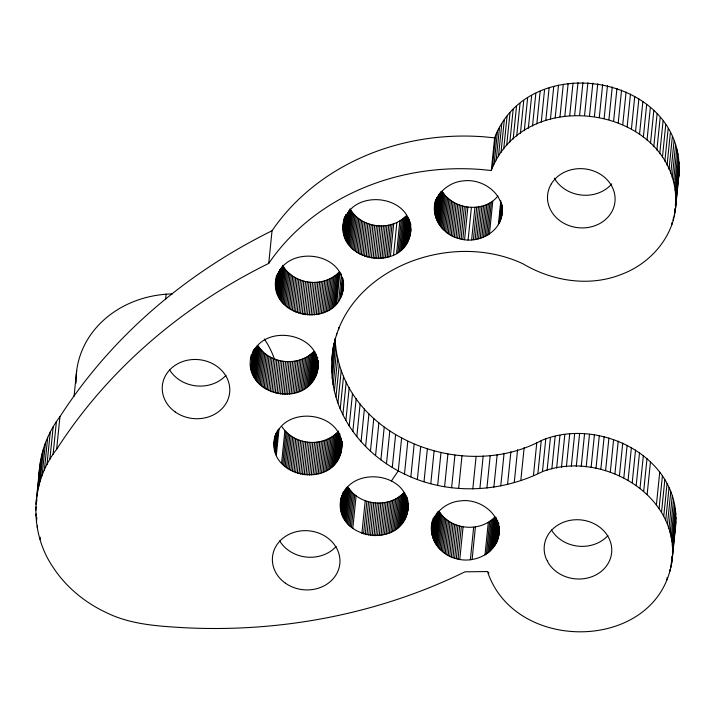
<?xml version="1.0" encoding="UTF-8"?>
<svg xmlns="http://www.w3.org/2000/svg" width="715" height="715" viewBox="0 0 715 715"><rect width="100%" height="100%" fill="white"/><g stroke="black" fill="none" stroke-linecap="round" stroke-linejoin="round"><path stroke-width="1.07" d="M672.261 558.808C678.419 493.118 599.778 449.806 542.471 471.605C499.848 493.01 447.617 495.102 404.476 474.027C368.851 457.243 339.75 424.201 333.136 384.733C316.691 282.568 439.332 224.546 522.888 263.764C552.177 281.156 589.151 287.198 621.335 274.417C649.497 264.005 672.779 238.22 675.595 207.708L678.91 175.059C686.051 75.272 529.118 47.44 494.619 137.87L491.303 170.519L480.802 169.473A230.176 201.317 5.8 0 0 268.724 263.406A580.437 507.659 5.8 0 0 56.628 449.333C30.289 482.536 29.118 531.969 52.821 566.888C65.628 586.675 84.424 602.236 105.65 612.281C129.88 624.472 157.327 626.125 183.88 627.699A524.14 458.422 5.8 0 0 464.947 571.839L487.496 571.535C515.363 655.878 661.125 651.758 672.261 558.808L675.577 526.16C681.949 457.841 599.152 415.916 541.246 440.583C461.979 483.206 340.751 436.204 335.094 339.697M491.303 170.519C525.802 80.089 682.736 107.92 675.595 207.708M39.164 474.546C39.709 453.685 47.369 433.263 59.944 416.684A580.437 507.659 5.8 0 1 272.04 230.757A230.176 201.317 5.8 0 1 484.118 136.824L494.619 137.87M275.722 284.382C277.295 244.083 345.265 248.382 343.272 288.02C338.633 330.929 265.381 318.55 276.491 275.847M274.203 444.39C275.776 404.1 343.745 408.39 341.752 448.037C337.06 491.196 263.263 478.326 275.105 435.417M343.102 227.879C344.675 187.589 412.635 191.879 410.642 231.526C406.209 274.051 333.315 262.378 343.888 219.997M340.465 505.031C342.038 464.741 410.008 469.031 408.015 508.678C403.609 550.952 331.304 539.754 341.127 497.586M434.577 209.272C434.541 193.944 448.779 182.021 463.374 180.886C481.99 178.348 503.575 192.88 502.127 212.918C500.661 232.822 477.289 244.316 459.361 238.667C442.898 234.985 430.573 217.592 435.346 200.736M431.538 529.297C431.503 513.969 445.74 502.046 460.335 500.911C478.952 498.149 500.437 513.084 499.088 532.943C497.801 553.008 474.26 564.072 456.322 558.692C439.814 555.001 427.391 537.474 432.423 520.591M35.938 504.254L39.799 465.742M37.377 492.564L40.692 459.915M35.75 510.144L36.081 506.872M36.528 502.52L36.858 499.258M37.296 494.905L37.52 492.724M37.958 488.372L38.288 485.11M38.628 481.847L38.959 478.585M38.61 486.799L41.926 454.15M35.911 516.042L36.134 513.862M40.201 481.106L43.517 448.457M36.429 521.932L36.867 517.58M42.122 475.502L45.438 442.853M37.287 527.804L37.511 525.623M44.384 469.996L47.699 437.348M46.967 464.616L50.282 431.967M40.058 539.405L40.281 537.224M49.871 459.37L53.196 426.721M53.098 454.266L56.413 421.618M56.628 449.333L59.944 416.684M74.074 396.271L76.648 370.96M165.54 299.648L166.103 294.151L167.096 294.142A101.539 88.803 5.8 0 1 172.387 293.91M250.965 359.002C258.901 320.365 325.995 332.162 317.317 371.863C306.637 410.481 240.267 394.868 251.412 354.649M251.305 357.491L251.528 355.31M250.876 368.279L252.467 352.343M251.188 369.807L253.074 350.904M251.582 371.335L253.762 349.492M252.073 372.837L254.504 348.893M252.654 374.311L255.3 348.196M253.316 375.768L256.185 347.472M254.066 377.189L257.266 345.631M254.898 378.584L258.213 345.935C269.769 364.23 298.763 367.135 313.715 351.485L310.399 384.134M255.809 379.933L259.125 347.284M268.724 263.406L272.04 230.757M256.792 381.238L260.108 348.589M257.865 382.507L261.181 349.858M259 383.723L262.316 351.074M260.206 384.885L263.522 352.236M261.484 385.993L264.8 353.344M262.816 387.038L266.132 354.39M264.21 388.031L267.526 355.382M275.758 285.929L276.741 276.062M275.883 287.484L277.206 274.426M265.658 388.951L268.974 356.302M276.097 289.03L277.643 273.791M276.401 290.558L278.171 273.148M276.803 292.086L278.904 271.405M267.16 389.809L270.476 357.16M277.286 293.588L279.726 269.644M277.867 295.063L280.521 268.947M268.715 390.596L272.031 357.947M278.528 296.519L281.513 267.133M279.279 297.941L282.488 266.382M270.306 391.32L273.622 358.671M280.11 299.335L283.426 266.686L282.595 265.292M281.022 300.684L284.338 268.036L283.426 266.686M271.932 391.963L275.248 359.314M282.014 301.998L285.33 269.349L284.338 268.036M273.595 392.526L276.911 359.877M283.077 303.258L286.393 270.61L285.33 269.349M275.284 393.027L278.6 360.378M284.213 304.474L287.537 271.825L286.393 270.61M285.428 305.636L288.744 272.987L287.537 271.825M277.009 393.438L280.325 360.789M286.697 306.744L290.013 274.095L288.744 272.987M278.743 393.777L282.059 361.129M274.265 442.844L274.819 437.401M288.038 307.79L291.354 275.141L290.013 274.095M274.238 445.945L275.221 436.079M274.363 447.492L275.793 433.344M274.578 449.038L276.169 433.111M274.882 450.575L276.759 432.075M280.495 394.028L283.81 361.379M289.432 308.782L292.748 276.133L291.354 275.141M275.284 452.094L277.465 430.251M275.767 453.596L278.207 429.652M282.255 394.206L285.571 361.558M290.88 309.702L294.196 277.054L292.748 276.133M276.348 455.08L279.002 428.955M292.381 310.56L295.697 277.912L294.196 277.054M284.025 394.305L287.341 361.656M293.928 311.347L297.243 278.698L295.697 277.912M285.794 394.314L289.11 361.665M295.518 312.071L298.834 279.422L297.243 278.698M287.564 394.251L290.88 361.602M281.558 463.266L284.874 430.618L281.898 426.703M297.145 312.714L300.47 280.066L298.834 279.422M289.316 394.099L292.632 361.45M282.693 464.482L286.018 431.833L284.874 430.618M298.816 313.277L302.132 280.629L300.47 280.066M291.059 393.876L294.374 361.227M283.909 465.653L287.224 433.004L286.018 431.833M300.506 313.778L303.821 281.129L302.132 280.629M285.178 466.752L288.494 434.103L287.224 433.004M292.784 393.563L296.099 360.914M286.518 467.807L289.834 435.158L288.494 434.103M302.222 314.189L305.537 281.54L303.821 281.129M294.491 393.179L297.806 360.53M287.913 468.79L291.228 436.141L289.834 435.158M303.955 314.529L307.28 281.88L305.537 281.54M296.162 392.714L299.478 360.065M289.361 469.719L292.676 437.071L291.228 436.141M297.798 392.169L301.113 359.52M305.716 314.779L309.032 282.13L307.28 281.88M290.862 470.577L294.178 437.929L292.676 437.071M299.406 391.552L302.722 358.903M307.477 314.957L310.793 282.309C321.008 283.122 331.751 279.708 338.937 272.236L335.621 304.885M292.408 471.364L295.724 438.715L294.178 437.929M300.97 390.855L304.286 358.206M309.246 315.056L312.562 282.407M293.999 472.079L297.315 439.43L295.724 438.715M302.481 390.095L305.797 357.446M311.016 315.065L314.332 282.416M303.947 389.264L307.262 356.615M295.626 472.722L298.95 440.074L297.315 439.43M305.359 388.361L308.683 355.713M312.777 315.002L316.093 282.354M297.297 473.294L300.613 440.646L298.95 440.074M306.717 387.396L310.033 354.747M314.537 314.85L317.853 282.202M298.986 473.786L302.302 441.137L300.613 440.646M308.013 386.368L311.329 353.719M316.28 314.627L319.596 281.978M309.238 385.278L312.553 352.629M300.702 474.206L304.018 441.557L302.302 441.137M318.005 314.314L321.321 281.665M311.49 382.936L314.698 351.378M302.436 474.537L305.761 441.888L304.018 441.557M312.509 381.694L315.378 353.398M319.703 313.93L323.019 281.281M313.438 380.398L316.093 354.274M304.197 474.796L307.513 442.147L305.761 441.888M314.296 379.057L316.62 356.204M321.375 313.465L324.69 280.816M315.074 377.681L317.067 358.09M315.762 376.269L317.657 357.366M305.957 474.975L309.273 442.326C319.489 443.13 330.232 439.716 337.417 432.253L334.102 464.902M316.37 374.83L317.809 360.682M316.888 373.355L318.104 361.379M323.019 312.92L326.335 280.271M317.317 371.863L318.416 360.977M317.648 370.343L318.568 361.37M307.727 475.064L311.043 442.415M324.619 312.303L327.935 279.654M309.497 475.082L312.812 442.433M326.183 311.606L329.499 278.957M327.702 310.846L331.018 278.198M311.257 475.01L314.573 442.362M329.168 310.015L332.484 277.366M313.018 474.867L316.334 442.219M330.58 309.112L333.896 276.464M314.761 474.635L318.077 441.986M331.939 308.147L335.255 275.498M333.226 307.119L336.542 274.471M316.486 474.331L319.802 441.682M334.459 306.029L337.775 273.38M343.155 226.333L343.861 219.344M318.184 473.938L321.5 441.289M343.129 229.435L344.335 217.387M343.254 230.981L344.576 217.923M344.836 218.772L345.059 216.6M343.468 232.527L345.131 216.207M336.711 303.687L339.911 272.129M343.781 234.064L345.765 214.473M319.855 473.473L323.171 440.824M344.174 235.584L346.274 214.902M331.894 359.94L333.217 346.882M333.601 346.56L333.932 343.298M344.666 237.085L346.99 214.232M338.669 301.149L341.43 273.943M321.5 472.928L324.816 440.279M331.778 372.345L335.165 338.329M345.238 238.569L347.892 212.444M345.908 240.026L348.893 210.639M336.55 335.612L336.765 333.431M340.295 298.432L342.396 277.76M332.269 378.548L335.585 345.899M323.1 472.311L326.415 439.662M340.983 297.02L342.869 278.117M346.65 241.447L349.858 209.888M341.591 295.581L343.137 280.343M342.101 294.106L343.504 280.101M338.615 329.722L338.839 327.542M347.49 242.832L350.806 210.183L349.975 208.798M333.136 384.733L336.452 352.084M342.53 292.614L343.522 282.747M342.869 291.094L343.549 284.293M324.664 471.623L327.979 438.974M343.111 289.566L343.602 284.758M348.402 244.19L351.717 211.542L350.806 210.183M326.183 470.854L329.499 438.206M334.37 390.873L337.686 358.224M349.385 245.495L352.701 212.847L351.717 211.542M327.649 470.023L330.965 437.374M350.457 246.755L353.773 214.107L352.701 212.847M335.961 396.959L339.285 364.31M329.061 469.12L332.377 436.472M351.592 247.971L354.908 215.322L353.773 214.107M330.419 468.155L333.735 435.507M352.799 249.142L356.115 216.493L354.908 215.322M337.918 402.974L341.234 370.325M331.706 467.127L335.022 434.479M354.077 250.241L357.393 217.592L356.115 216.493M332.94 466.046L336.256 433.397M355.409 251.296L358.724 218.647L357.393 217.592M340.224 408.891L343.54 376.242M335.192 463.704L338.508 431.056M356.803 252.279L360.119 219.63L358.724 218.647M336.202 462.453L339.187 433.067M337.14 461.157L339.902 433.951M358.251 253.208L361.567 220.56L360.119 219.63M337.998 459.825L340.322 436.972M342.878 414.709L346.194 382.06M338.776 458.449L340.76 438.858M359.752 254.066L363.068 221.418L361.567 220.56M339.464 457.037L341.35 438.125M340.072 455.589L341.502 441.441M340.581 454.114L341.913 441.057M341.779 444.936L342.11 441.664M341.01 452.622L342.119 441.736M341.35 451.111L342.145 443.22M361.307 254.853L364.623 222.204L363.068 221.418M345.872 420.402L349.188 387.753M362.898 255.568L366.214 222.919L364.623 222.204M364.525 256.211L367.841 223.563L366.214 222.919M340.501 506.577L341.591 495.629M340.626 508.133L341.842 496.165M366.187 256.783L369.503 224.135L367.841 223.563M349.197 425.961L352.522 393.313M340.841 509.679L342.494 493.35M341.144 511.216L343.03 492.304M341.547 512.735L343.647 492.054M367.876 257.275L371.192 224.626L369.503 224.135M342.029 514.237L344.469 490.293M342.61 515.721L345.265 489.596M343.272 517.168L346.257 487.791M369.601 257.695L372.917 225.046L371.192 224.626M344.022 518.598L347.231 487.031M352.853 431.368L356.168 398.72M371.335 258.026L374.651 225.377L372.917 225.046M344.853 519.984L348.169 487.335C359.725 505.63 388.728 508.544 403.68 492.885L400.364 525.534M345.765 521.333L349.081 488.685M373.087 258.285L376.403 225.636L374.651 225.377M346.757 522.647L350.073 489.998M347.821 523.907L351.137 491.259M356.812 436.606L360.128 403.957M374.848 258.464L378.163 225.815C388.388 226.619 399.122 223.205 406.308 215.742L402.992 248.391M348.965 525.123L352.281 492.474M376.617 258.553L379.933 225.904M350.171 526.285L353.487 493.636M378.387 258.571L381.703 225.922M351.44 527.393L354.756 494.744M361.075 441.656L364.391 409.007M380.157 258.499L383.472 225.851M352.781 528.448L356.097 495.799M381.908 258.356L385.224 225.708M383.651 258.124L386.967 225.475M365.624 446.518L368.94 413.869M385.376 257.82L388.692 225.171M387.083 257.427L390.399 224.778M388.754 256.962L392.07 224.313M361.888 533.363L365.213 500.715M370.459 451.174L373.775 418.525M390.39 256.417L393.706 223.768M363.56 533.935L366.875 501.287M365.249 534.427L368.565 501.778M393.563 255.121L396.879 222.472M366.965 534.838L370.281 502.189M375.554 455.598L378.87 422.949M396.539 253.512L399.855 220.864M368.708 535.178L372.023 502.529M397.951 252.609L401.276 219.961M370.459 535.437L373.775 502.788M399.31 251.644L402.625 218.996M400.606 250.616L403.921 217.968M372.22 535.606L375.536 502.958M401.83 249.535L405.146 216.886M380.898 459.799L384.214 427.15M373.99 535.705L377.306 503.056M404.082 247.193L407.175 216.716M405.101 245.942L407.97 217.646M375.759 535.723L379.075 503.074M406.031 244.646L408.578 219.621M406.889 243.315L409.32 219.371M377.52 535.651L380.836 503.002M407.666 241.938L409.767 221.257M408.354 240.526L410.124 223.107M410.33 225.323L410.553 223.152M408.962 239.078L410.508 223.84M379.281 535.508L382.596 502.86M386.475 463.749L389.791 431.1M409.481 237.603L410.803 224.546M409.909 236.111L410.794 227.406M410.24 234.6L410.794 229.157M410.49 233.063L410.821 229.801M381.024 535.276L384.339 502.627M382.748 534.972L386.064 502.323M384.447 534.579L387.762 501.93M392.276 467.449L395.592 434.8M386.118 534.114L389.434 501.465M387.762 533.569L391.078 500.92M389.362 532.952L392.678 500.303M390.926 532.264L394.242 499.615M401.598 438.224L398.282 470.872L391.418 480.936M392.446 531.495L395.761 498.847M393.911 530.664L397.227 498.015M395.324 529.761L398.639 497.113M396.682 528.796L399.998 496.147M397.969 527.768L401.285 495.12M399.202 526.678L402.518 494.029M404.476 474.027L407.791 441.378M401.455 524.336L404.654 492.778M402.465 523.094L405.342 494.798M434.613 210.827L435.596 200.96M435.801 201.639L436.025 199.458M403.403 521.798L406.057 495.683M434.738 212.373L436.061 199.315M434.952 213.919L436.606 197.59M404.261 520.457L406.585 497.604M435.256 215.456L437.026 198.037M405.039 519.081L407.21 497.247M435.658 216.976L437.759 196.294M405.727 517.669L407.496 500.259M436.141 218.477L438.581 194.534M406.334 516.23L407.925 500.303M406.844 514.755L407.952 503.878M436.722 219.961L439.376 193.837M410.839 476.896L414.155 444.247M407.273 513.263L408.265 503.396M407.613 511.743L408.408 503.861M407.854 510.215L408.56 503.235M437.383 221.409L440.369 192.031M438.134 222.839L441.343 191.271M438.965 224.224L442.281 191.575C453.784 209.897 484.216 213.41 497.962 195.928M439.877 225.574L443.193 192.925M440.869 226.887L444.185 194.239M441.933 228.148L445.248 195.499M417.354 479.47L420.67 446.821M443.068 229.363L446.392 196.714M444.283 230.525L447.599 197.876M445.552 231.633L448.868 198.984M446.893 232.688L450.209 200.039M448.287 233.671L451.603 201.022M424.004 481.749L427.329 449.1M449.735 234.6L453.051 201.952M451.237 235.45L454.552 202.801M452.783 236.245L456.099 203.596M454.374 236.96L457.689 204.311M430.779 483.724L434.094 451.076M456 237.603L459.325 204.955M457.672 238.175L460.987 205.527M459.361 238.667L462.676 206.018M431.574 530.852L432.557 520.985M461.077 239.078L464.393 206.429M431.699 532.398L433.129 518.25M431.914 533.944L433.46 518.706M432.218 535.481L434.094 516.981M437.652 485.387L440.967 452.738M462.811 239.418L466.135 206.769M432.62 537.001L434.72 516.319M433.102 538.502L435.426 515.649M433.683 539.986L436.338 513.862M464.571 239.677L467.887 207.028M434.345 541.434L437.33 512.056M435.095 542.864L438.304 511.297M435.927 544.249L439.242 511.6C450.799 529.904 479.685 532.747 494.753 517.151L491.437 549.799M436.838 545.599L440.154 512.95M468.102 239.954L471.417 207.305M437.83 546.912L441.146 514.264M444.596 486.736L447.912 454.088M438.894 548.173L442.21 515.524M440.029 549.388L443.354 516.739M471.632 239.891L474.948 207.243M441.244 550.55L444.56 517.901M473.393 239.748L476.708 207.1M442.514 551.658L445.829 519.01M475.135 239.516L478.451 206.867M443.854 552.713L447.17 520.064M451.612 487.764L454.928 455.115M476.86 239.212L480.176 206.564M445.248 553.696L448.564 521.047M478.558 238.819L481.874 206.17M446.696 554.625L450.012 521.977M480.23 238.354L483.546 205.706M448.198 555.475L451.514 522.826M481.874 237.809L485.19 205.16M449.744 556.27L453.06 523.621M483.474 237.192L486.79 204.544M451.335 556.985L454.651 524.336M458.664 488.47L461.979 455.821M485.038 236.504L488.354 203.855M492.34 167.819L495.656 135.171M452.961 557.629L456.277 524.98M486.558 235.736L489.873 203.087M494.154 163.815L497.47 131.167M454.633 558.201L457.949 525.552M488.023 234.904L491.339 202.256M496.21 159.91L499.526 127.261M456.322 558.692L459.638 526.043M489.435 234.002L492.751 201.353M498.498 156.111L501.814 123.463M458.038 559.103L461.354 526.454M501.009 152.429L504.325 119.78M459.772 559.443L463.097 526.794M503.744 148.872L507.06 116.223M498.373 224.707L500.804 200.763M506.685 145.449L510.001 112.8M499.15 223.33L501.251 202.649M472.812 488.908L476.127 456.259M499.839 221.918L501.608 204.499M500.446 220.47L502.028 204.544M500.956 218.996L502.288 205.938M501.385 217.503L502.27 208.798M501.724 215.984L502.279 210.55M501.966 214.455L502.296 211.193M509.84 142.169L513.155 109.52M470.354 559.774L473.67 527.125M513.182 139.041L516.498 106.392M472.097 559.541L475.412 526.892M479.872 488.64L483.188 455.991M516.713 136.082L520.028 103.434M520.431 133.285L523.746 100.636M486.906 488.041L490.222 455.392M524.301 130.675L527.616 98.027M484.985 554.929L488.3 522.281M528.34 128.244L531.656 95.596M486.397 554.027L489.712 521.378M493.868 487.13L497.193 454.481M487.755 553.061L491.071 520.413M489.042 552.034L492.358 519.385M532.514 126.01L535.83 93.361M490.275 550.943L493.591 518.295M488.479 574.297L488.702 572.125M492.528 548.602L495.727 517.043M493.538 547.359L496.523 517.973M536.831 123.972L540.147 91.323M494.476 546.063L497.131 519.948M500.768 485.896L504.084 453.247M495.334 544.732L497.765 520.788M496.112 543.355L498.212 522.674M498.462 525.203L498.686 523.031M496.8 541.943L498.677 523.434M497.408 540.495L498.838 526.347M497.917 539.021L499.249 525.963M498.346 537.528L499.445 526.571M498.686 536.009L499.481 528.126M498.927 534.48L499.419 529.672M541.264 122.131L544.58 89.482M507.57 484.341L510.894 451.692M545.804 120.504L549.12 87.856M550.443 119.092L553.759 86.444M514.264 482.473L517.58 449.824M555.171 117.895L558.486 85.246M520.833 480.301L524.149 447.653M559.97 116.92L563.286 84.272M564.823 116.17L568.139 83.521M569.721 115.642L573.037 82.994M533.497 475.064L536.813 442.415M537.93 473.232L541.246 440.583M574.654 115.338L577.97 82.69M542.471 471.605L545.786 438.956M579.606 115.267L582.922 82.618M547.109 470.193L550.425 437.544M584.566 115.419L587.882 82.77M551.837 468.995L555.153 436.347M589.509 115.803L592.824 83.155M556.636 468.021L559.952 435.372M594.433 116.411L597.749 83.762M561.49 467.261L564.805 434.613M599.322 117.242L602.638 84.593M566.387 466.734L569.703 434.085M604.157 118.288L607.473 85.639M571.321 466.439L574.637 433.791M608.93 119.566L612.255 86.917M576.272 466.359L579.588 433.71M613.631 121.05L616.947 88.401M581.232 466.511L584.548 433.862M618.243 122.757L621.558 90.108M586.175 466.895L589.491 434.246M622.756 124.66L626.072 92.012M591.099 467.503L594.415 434.854M627.153 126.77L630.469 94.121M595.988 468.334L599.304 435.685M631.425 129.075L634.741 96.427M600.823 469.389L604.139 436.74M635.555 131.569L638.87 98.92M639.541 134.241L642.856 101.593M605.596 470.658L608.921 438.009M643.366 137.092L646.682 104.444M610.297 472.15L613.613 439.502M647.021 140.113L650.337 107.465M614.909 473.848L618.225 441.2M650.498 143.295L653.814 110.646M619.422 475.752L622.738 443.103M653.778 146.629L657.094 113.98M656.871 150.096L660.186 117.448M623.82 477.861L627.135 445.213M659.748 153.707L663.064 121.058M628.092 480.167L631.408 447.519M662.412 157.434L665.728 124.785M632.221 482.661L635.537 450.012M664.852 161.268L668.168 128.62M667.068 165.21L670.384 132.561M636.207 485.342L639.523 452.693M669.043 169.241L672.359 136.592M670.777 173.352L674.093 140.703M640.032 488.193L643.348 455.544M672.27 177.526L675.586 144.877M673.512 181.762L676.828 149.113M674.504 186.043L677.82 153.394M643.688 491.214L647.004 458.565M671.823 224.653L672.046 222.472M675.237 190.36L678.553 157.711M673.146 220.497L673.476 217.235M675.72 194.695L679.036 162.046M675.934 199.038L679.25 166.389M674.218 216.279L674.987 208.664M675.326 205.393L675.541 203.221M675.988 198.868L676.211 196.688M676.756 191.245L676.98 189.073M675.032 212.015L679.205 170.733M647.164 494.396L650.48 461.747M656.415 504.799L659.731 472.15M659.078 508.526L662.394 475.877M661.518 512.36L664.834 479.711M663.735 516.302L667.05 483.653M665.71 520.332L669.025 487.684M667.444 524.444L670.759 491.795M668.936 528.617L672.252 495.969M670.178 532.854L673.494 500.205M671.171 537.135L674.486 504.486M666.916 579.829L667.14 577.649M671.903 541.452L675.219 508.803M669.812 571.589L670.035 569.417M672.386 545.786L675.702 513.138M672.601 550.13L675.916 517.481M670.885 567.37L671.439 561.936M671.769 558.665L671.993 556.493M672.431 552.141L672.654 549.96M673.208 544.517L673.423 542.345M673.87 537.993L674.2 534.722M671.698 563.107L675.872 521.825M678.91 175.059L677.534 183.63M675.577 526.16L674.611 532.595M166.103 294.151L161.831 294.616A101.539 88.803 5.8 0 0 76.112 383.034M376.403 225.636L378.163 225.815M309.032 282.13L310.793 282.309M307.513 442.147L309.273 442.326M264.336 338.99A101.539 88.803 5.8 0 1 274.623 359.609M611.799 183.889A33.846 29.601 5.8 0 1 554.366 178.142M607.929 535.589A33.846 29.601 5.8 0 1 551.435 529.94M336.122 546.501A33.837 29.592 5.8 0 1 279.654 540.853M225.967 375.321A33.837 29.592 5.8 0 1 169.491 369.673M551.31 183.889L550.532 185.265A33.846 29.601 5.8 0 0 583.958 227.888A33.846 29.601 5.8 0 0 609.475 182.575A33.846 29.601 5.8 0 0 551.31 183.889M547.458 561.007L546.626 559.747A33.846 29.601 5.8 0 1 581.483 519.975A33.846 29.601 5.8 0 1 605.998 566.602A33.846 29.601 5.8 0 1 548.119 562.589L547.458 561.007M285.374 583.154A33.837 29.592 5.8 0 0 339.634 565.19A33.837 29.592 5.8 0 0 293.49 532.523A33.837 29.592 5.8 0 0 285.374 583.154M175.22 411.965A33.837 29.592 5.8 0 0 229.479 394.01A33.837 29.592 5.8 0 0 183.335 361.343A33.837 29.592 5.8 0 0 175.22 411.965"/></g></svg>
